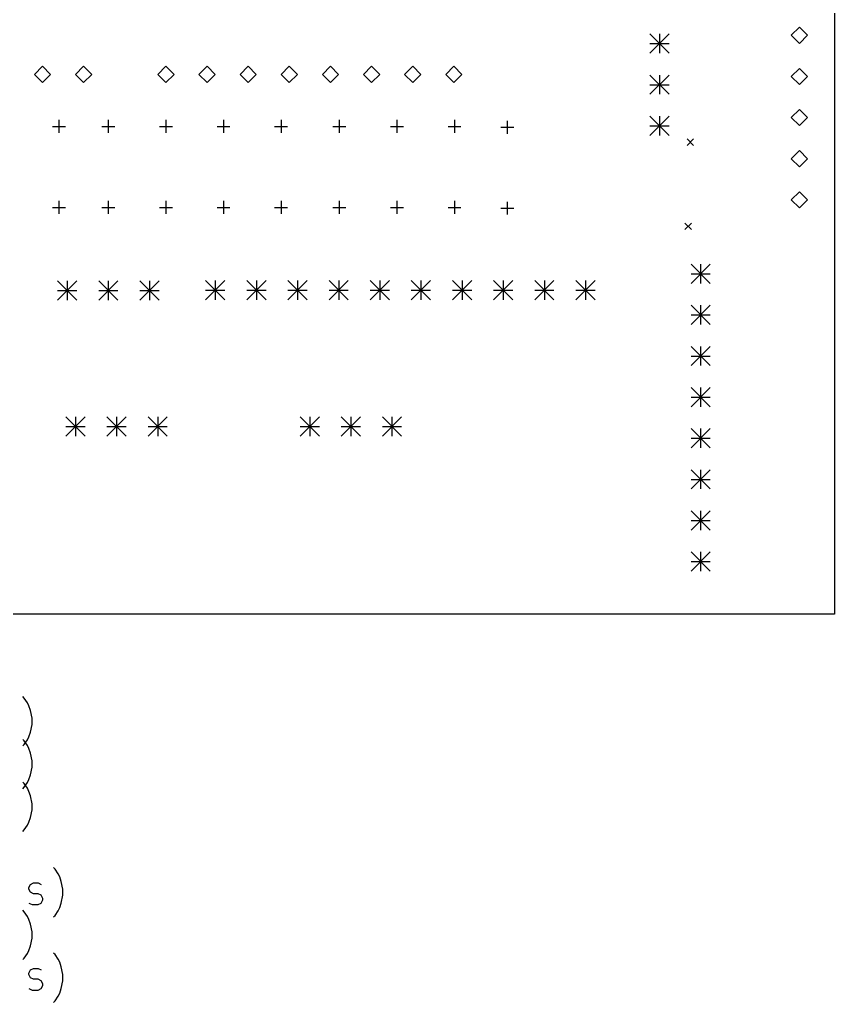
# Model space of a CAD drawing. Extents: x 114 to 215, y -159 to -37.
# Drawn here: x 164.6 to 214.9, y -159.2 to -98.5 of the extents above; entities that cross this region are included whole.
import ezdxf

# ---------------------------------------------------------------- set-up
doc = ezdxf.new("R2010")
doc.units = 0
doc.layers.add('BLACK', color=7, linetype='CONTINUOUS')

msp = doc.modelspace()

# ---------------------------------------------------------------- linework, layer by layer
at = {"layer": 'BLACK', "linetype": 'CONTINUOUS'}
for p, q in [((214.935, -36.8175), (214.935, -135.2425)), ((203.545, -99.405), (204.735, -100.595)), ((204.735, -99.405), (203.545, -100.595)), ((204.14, -99.405), (204.14, -100.595)), ((212.776, -98.992), (212.276, -99.492)), ((212.276, -99.492), (212.776, -99.992)), ((213.276, -99.492), (212.776, -98.992)), ((212.776, -99.992), (213.276, -99.492)), ((203.545, -100), (204.735, -100)), ((166.04, -101.405), (165.54, -101.905)), ((165.54, -101.905), (166.04, -102.405)), ((166.54, -101.905), (166.04, -101.405)), ((166.04, -102.405), (166.54, -101.905)), ((168.58, -101.405), (168.08, -101.905)), ((168.08, -101.905), (168.58, -102.405)), ((169.08, -101.905), (168.58, -101.405)), ((168.58, -102.405), (169.08, -101.905)), ((173.66, -101.405), (173.16, -101.905)), ((173.16, -101.905), (173.66, -102.405)), ((174.16, -101.905), (173.66, -101.405)), ((173.66, -102.405), (174.16, -101.905)), ((176.2, -101.405), (175.7, -101.905)), ((175.7, -101.905), (176.2, -102.405)), ((176.7, -101.905), (176.2, -101.405)), ((176.2, -102.405), (176.7, -101.905)), ((178.74, -101.405), (178.24, -101.905)), ((178.24, -101.905), (178.74, -102.405)), ((179.24, -101.905), (178.74, -101.405)), ((178.74, -102.405), (179.24, -101.905)), ((181.28, -101.405), (180.78, -101.905)), ((180.78, -101.905), (181.28, -102.405)), ((181.78, -101.905), (181.28, -101.405)), ((181.28, -102.405), (181.78, -101.905)), ((183.82, -101.405), (183.32, -101.905)), ((183.32, -101.905), (183.82, -102.405)), ((184.32, -101.905), (183.82, -101.405)), ((183.82, -102.405), (184.32, -101.905)), ((186.36, -101.405), (185.86, -101.905)), ((185.86, -101.905), (186.36, -102.405)), ((186.86, -101.905), (186.36, -101.405)), ((186.36, -102.405), (186.86, -101.905)), ((188.9, -101.405), (188.4, -101.905)), ((188.4, -101.905), (188.9, -102.405)), ((189.4, -101.905), (188.9, -101.405)), ((188.9, -102.405), (189.4, -101.905)), ((191.44, -101.405), (190.94, -101.905)), ((190.94, -101.905), (191.44, -102.405)), ((191.94, -101.905), (191.44, -101.405)), ((191.44, -102.405), (191.94, -101.905)), ((203.545, -101.945), (204.735, -103.135)), ((204.735, -101.945), (203.545, -103.135)), ((204.14, -101.945), (204.14, -103.135)), ((212.776, -101.532), (212.276, -102.032)), ((213.276, -102.032), (212.776, -101.532)), ((203.545, -102.54), (204.735, -102.54)), ((212.276, -102.032), (212.776, -102.532)), ((212.776, -102.532), (213.276, -102.032)), ((212.776, -104.072), (212.276, -104.572)), ((213.276, -104.572), (212.776, -104.072)), ((167.056, -104.72), (167.056, -105.52)), ((170.104, -104.72), (170.104, -105.52)), ((173.66, -104.72), (173.66, -105.52)), ((177.216, -104.72), (177.216, -105.52)), ((180.772, -104.72), (180.772, -105.52)), ((184.368, -104.72), (184.368, -105.52)), ((187.924, -104.72), (187.924, -105.52)), ((191.48, -104.72), (191.48, -105.52)), ((194.74, -104.77), (194.74, -105.57)), ((203.545, -104.485), (204.735, -105.675)), ((204.735, -104.485), (203.545, -105.675)), ((204.14, -104.485), (204.14, -105.675)), ((212.276, -104.572), (212.776, -105.072)), ((212.776, -105.072), (213.276, -104.572)), ((166.656, -105.12), (167.456, -105.12)), ((169.704, -105.12), (170.504, -105.12)), ((173.26, -105.12), (174.06, -105.12)), ((176.816, -105.12), (177.616, -105.12)), ((180.372, -105.12), (181.172, -105.12)), ((183.968, -105.12), (184.768, -105.12)), ((187.524, -105.12), (188.324, -105.12)), ((191.08, -105.12), (191.88, -105.12)), ((194.34, -105.17), (195.14, -105.17)), ((203.545, -105.08), (204.735, -105.08)), ((205.8395, -105.8965), (206.2395, -106.2965)), ((206.2395, -105.8965), (205.8395, -106.2965)), ((212.776, -106.612), (212.276, -107.112)), ((213.276, -107.112), (212.776, -106.612)), ((212.276, -107.112), (212.776, -107.612)), ((212.776, -107.612), (213.276, -107.112)), ((212.776, -109.152), (212.276, -109.652)), ((213.276, -109.652), (212.776, -109.152)), ((167.056, -109.72), (167.056, -110.52)), ((170.104, -109.72), (170.104, -110.52)), ((173.66, -109.72), (173.66, -110.52)), ((177.216, -109.72), (177.216, -110.52)), ((180.772, -109.72), (180.772, -110.52)), ((184.368, -109.72), (184.368, -110.52)), ((187.924, -109.72), (187.924, -110.52)), ((191.48, -109.72), (191.48, -110.52)), ((194.74, -109.77), (194.74, -110.57)), ((212.276, -109.652), (212.776, -110.152)), ((212.776, -110.152), (213.276, -109.652)), ((166.656, -110.12), (167.456, -110.12)), ((169.704, -110.12), (170.504, -110.12)), ((173.26, -110.12), (174.06, -110.12)), ((176.816, -110.12), (177.616, -110.12)), ((180.372, -110.12), (181.172, -110.12)), ((183.968, -110.12), (184.768, -110.12)), ((187.524, -110.12), (188.324, -110.12)), ((191.08, -110.12), (191.88, -110.12)), ((194.34, -110.17), (195.14, -110.17)), ((205.705, -111.0921), (206.105, -111.4921)), ((206.105, -111.0921), (205.705, -111.4921)), ((206.085, -113.629), (207.275, -114.819)), ((207.275, -113.629), (206.085, -114.819)), ((206.68, -113.629), (206.68, -114.819)), ((166.969, -114.665), (168.159, -115.855)), ((168.159, -114.665), (166.969, -115.855)), ((167.564, -114.665), (167.564, -115.855)), ((169.509, -114.665), (170.699, -115.855)), ((170.699, -114.665), (169.509, -115.855)), ((170.104, -114.665), (170.104, -115.855)), ((172.049, -114.665), (173.239, -115.855)), ((173.239, -114.665), (172.049, -115.855)), ((172.644, -114.665), (172.644, -115.855)), ((176.113, -114.645), (177.303, -115.835)), ((177.303, -114.645), (176.113, -115.835)), ((176.708, -114.645), (176.708, -115.835)), ((178.653, -114.645), (179.843, -115.835)), ((179.843, -114.645), (178.653, -115.835)), ((179.248, -114.645), (179.248, -115.835)), ((181.193, -114.645), (182.383, -115.835)), ((182.383, -114.645), (181.193, -115.835)), ((181.788, -114.645), (181.788, -115.835)), ((183.733, -114.645), (184.923, -115.835)), ((184.923, -114.645), (183.733, -115.835)), ((184.328, -114.645), (184.328, -115.835)), ((186.273, -114.645), (187.463, -115.835)), ((187.463, -114.645), (186.273, -115.835)), ((186.868, -114.645), (186.868, -115.835)), ((188.813, -114.645), (190.003, -115.835)), ((190.003, -114.645), (188.813, -115.835)), ((189.408, -114.645), (189.408, -115.835)), ((191.353, -114.645), (192.543, -115.835)), ((192.543, -114.645), (191.353, -115.835)), ((191.948, -114.645), (191.948, -115.835)), ((193.893, -114.645), (195.083, -115.835)), ((195.083, -114.645), (193.893, -115.835)), ((194.488, -114.645), (194.488, -115.835)), ((196.433, -114.645), (197.623, -115.835)), ((197.623, -114.645), (196.433, -115.835)), ((197.028, -114.645), (197.028, -115.835)), ((198.973, -114.645), (200.163, -115.835)), ((200.163, -114.645), (198.973, -115.835)), ((199.568, -114.645), (199.568, -115.835)), ((206.085, -114.224), (207.275, -114.224)), ((166.969, -115.26), (168.159, -115.26)), ((169.509, -115.26), (170.699, -115.26)), ((172.049, -115.26), (173.239, -115.26)), ((176.113, -115.24), (177.303, -115.24)), ((178.653, -115.24), (179.843, -115.24)), ((181.193, -115.24), (182.383, -115.24)), ((183.733, -115.24), (184.923, -115.24)), ((186.273, -115.24), (187.463, -115.24)), ((188.813, -115.24), (190.003, -115.24)), ((191.353, -115.24), (192.543, -115.24)), ((193.893, -115.24), (195.083, -115.24)), ((196.433, -115.24), (197.623, -115.24)), ((198.973, -115.24), (200.163, -115.24)), ((206.085, -116.169), (207.275, -117.359)), ((207.275, -116.169), (206.085, -117.359)), ((206.68, -116.169), (206.68, -117.359)), ((206.085, -116.764), (207.275, -116.764)), ((206.085, -118.709), (207.275, -119.899)), ((207.275, -118.709), (206.085, -119.899)), ((206.68, -118.709), (206.68, -119.899)), ((206.085, -119.304), (207.275, -119.304)), ((206.085, -121.249), (207.275, -122.439)), ((207.275, -121.249), (206.085, -122.439)), ((206.68, -121.249), (206.68, -122.439)), ((206.085, -121.844), (207.275, -121.844)), ((167.477, -123.065), (168.667, -124.255)), ((168.667, -123.065), (167.477, -124.255)), ((168.072, -123.065), (168.072, -124.255)), ((170.017, -123.065), (171.207, -124.255)), ((171.207, -123.065), (170.017, -124.255)), ((170.612, -123.065), (170.612, -124.255)), ((172.557, -123.065), (173.747, -124.255)), ((173.747, -123.065), (172.557, -124.255)), ((173.152, -123.065), (173.152, -124.255)), ((181.945, -123.065), (183.135, -124.255)), ((183.135, -123.065), (181.945, -124.255)), ((182.54, -123.065), (182.54, -124.255)), ((184.485, -123.065), (185.675, -124.255)), ((185.675, -123.065), (184.485, -124.255)), ((185.08, -123.065), (185.08, -124.255)), ((187.025, -123.065), (188.215, -124.255)), ((188.215, -123.065), (187.025, -124.255)), ((187.62, -123.065), (187.62, -124.255)), ((167.477, -123.66), (168.667, -123.66)), ((170.017, -123.66), (171.207, -123.66)), ((172.557, -123.66), (173.747, -123.66)), ((181.945, -123.66), (183.135, -123.66)), ((184.485, -123.66), (185.675, -123.66)), ((187.025, -123.66), (188.215, -123.66)), ((206.085, -123.789), (207.275, -124.979)), ((207.275, -123.789), (206.085, -124.979)), ((206.68, -123.789), (206.68, -124.979)), ((206.085, -124.384), (207.275, -124.384)), ((206.085, -126.329), (207.275, -127.519)), ((207.275, -126.329), (206.085, -127.519)), ((206.68, -126.329), (206.68, -127.519)), ((206.085, -126.924), (207.275, -126.924)), ((206.085, -128.869), (207.275, -130.059)), ((207.275, -128.869), (206.085, -130.059)), ((206.68, -128.869), (206.68, -130.059)), ((206.085, -129.464), (207.275, -129.464)), ((206.085, -131.409), (207.275, -132.599)), ((207.275, -131.409), (206.085, -132.599)), ((206.68, -131.409), (206.68, -132.599)), ((206.085, -132.004), (207.275, -132.004)), ((214.935, -135.2425), (115.24, -135.2425)), ((164.91563, -140.441861), (164.820392, -140.346623)), ((165.106106, -140.727576), (164.91563, -140.441861)), ((165.201344, -140.918052), (165.106106, -140.727576)), ((165.296582, -141.203766), (165.201344, -140.918052)), ((165.39182, -141.679957), (165.296582, -141.203766)), ((165.296582, -142.5371), (165.39182, -142.060909)), ((165.39182, -142.060909), (165.39182, -141.679957)), ((165.201344, -142.822814), (165.296582, -142.5371)), ((164.91563, -143.081861), (164.820392, -142.986623)), ((164.91563, -143.299004), (165.106106, -143.01329)), ((165.106106, -143.367576), (164.91563, -143.081861)), ((165.106106, -143.01329), (165.201344, -142.822814)), ((164.820392, -143.394242), (164.91563, -143.299004)), ((165.201344, -143.558052), (165.106106, -143.367576)), ((165.296582, -143.843766), (165.201344, -143.558052)), ((165.39182, -144.319957), (165.296582, -143.843766)), ((165.39182, -144.700909), (165.39182, -144.319957)), ((165.296582, -145.1771), (165.39182, -144.700909)), ((164.91563, -145.721861), (164.820392, -145.626623)), ((164.91563, -145.939004), (165.106106, -145.65329)), ((165.106106, -145.65329), (165.201344, -145.462814)), ((165.201344, -145.462814), (165.296582, -145.1771)), ((164.820392, -146.034242), (164.91563, -145.939004)), ((165.106106, -146.007576), (164.91563, -145.721861)), ((165.201344, -146.198052), (165.106106, -146.007576)), ((165.296582, -146.483766), (165.201344, -146.198052)), ((165.39182, -146.959957), (165.296582, -146.483766)), ((165.296582, -147.8171), (165.39182, -147.340909)), ((165.39182, -147.340909), (165.39182, -146.959957)), ((165.106106, -148.29329), (165.201344, -148.102814)), ((165.201344, -148.102814), (165.296582, -147.8171)), ((164.820392, -148.674242), (164.91563, -148.579004)), ((164.91563, -148.579004), (165.106106, -148.29329)), ((166.820392, -151.001861), (166.725154, -150.906623)), ((167.010868, -151.287576), (166.820392, -151.001861)), ((167.106106, -151.478052), (167.010868, -151.287576)), ((167.201344, -151.763766), (167.106106, -151.478052)), ((167.296582, -152.239957), (167.201344, -151.763766)), ((165.201344, -152.144719), (165.296582, -151.954242)), ((165.201344, -152.239957), (165.201344, -152.144719)), ((165.296582, -152.430433), (165.201344, -152.239957)), ((165.296582, -151.954242), (165.487058, -151.859004)), ((165.487058, -151.859004), (165.772772, -151.859004)), ((165.772772, -151.859004), (165.963249, -151.954242)), ((167.296582, -152.620909), (167.296582, -152.239957)), ((165.487058, -152.525671), (165.296582, -152.430433)), ((165.772772, -152.525671), (165.487058, -152.525671)), ((165.963249, -152.620909), (165.772772, -152.525671)), ((166.058487, -152.811385), (165.963249, -152.620909)), ((165.963249, -153.0971), (166.058487, -152.906623)), ((166.058487, -152.906623), (166.058487, -152.811385)), ((167.201344, -153.0971), (167.296582, -152.620909)), ((164.91563, -153.641861), (164.820392, -153.546623)), ((165.201344, -153.0971), (165.39182, -153.192338)), ((165.39182, -153.192338), (165.772772, -153.192338)), ((165.772772, -153.192338), (165.963249, -153.0971)), ((166.820392, -153.859004), (167.010868, -153.57329)), ((167.010868, -153.57329), (167.106106, -153.382814)), ((167.106106, -153.382814), (167.201344, -153.0971)), ((165.106106, -153.927576), (164.91563, -153.641861)), ((165.201344, -154.118052), (165.106106, -153.927576)), ((165.296582, -154.403766), (165.201344, -154.118052)), ((166.725154, -153.954242), (166.820392, -153.859004)), ((165.39182, -154.879957), (165.296582, -154.403766)), ((165.296582, -155.7371), (165.39182, -155.260909)), ((165.39182, -155.260909), (165.39182, -154.879957)), ((165.106106, -156.21329), (165.201344, -156.022814)), ((165.201344, -156.022814), (165.296582, -155.7371)), ((164.820392, -156.594242), (164.91563, -156.499004)), ((164.91563, -156.499004), (165.106106, -156.21329)), ((166.820392, -156.281861), (166.725154, -156.186623)), ((167.010868, -156.567576), (166.820392, -156.281861)), ((167.106106, -156.758052), (167.010868, -156.567576)), ((165.201344, -157.424719), (165.296582, -157.234242)), ((165.296582, -157.234242), (165.487058, -157.139004)), ((165.487058, -157.139004), (165.772772, -157.139004)), ((165.772772, -157.139004), (165.963249, -157.234242)), ((167.201344, -157.043766), (167.106106, -156.758052)), ((167.296582, -157.519957), (167.201344, -157.043766)), ((165.201344, -157.519957), (165.201344, -157.424719)), ((165.296582, -157.710433), (165.201344, -157.519957)), ((165.487058, -157.805671), (165.296582, -157.710433)), ((165.772772, -157.805671), (165.487058, -157.805671)), ((165.963249, -157.900909), (165.772772, -157.805671)), ((167.296582, -157.900909), (167.296582, -157.519957)), ((165.201344, -158.3771), (165.39182, -158.472338)), ((165.772772, -158.472338), (165.963249, -158.3771)), ((166.058487, -158.091385), (165.963249, -157.900909)), ((165.963249, -158.3771), (166.058487, -158.186623)), ((166.058487, -158.186623), (166.058487, -158.091385)), ((167.106106, -158.662814), (167.201344, -158.3771)), ((167.201344, -158.3771), (167.296582, -157.900909)), ((165.39182, -158.472338), (165.772772, -158.472338)), ((166.820392, -159.139004), (167.010868, -158.85329)), ((167.010868, -158.85329), (167.106106, -158.662814)), ((166.725154, -159.234242), (166.820392, -159.139004))]:
    msp.add_line(p, q, dxfattribs=at)

doc.saveas('drawing.dxf')
